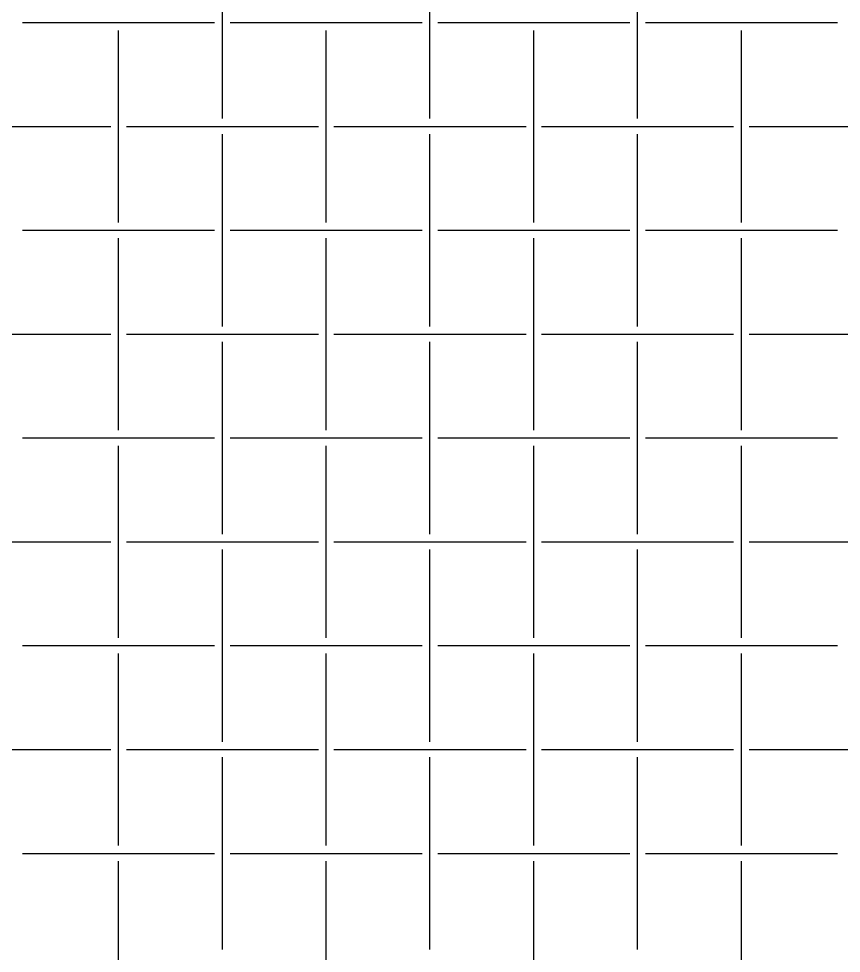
# Model space of a CAD drawing. Header units: metres. Extents: x 0 to 300, y -20 to 320.
# Drawn here: x 70.4 to 149.6, y 140.4 to 230.4 of the extents above; entities that cross this region are included whole.
import ezdxf

# ---------------------------------------------------------------- set-up
doc = ezdxf.new("R2010")
doc.units = ezdxf.units.M

msp = doc.modelspace()

# ---------------------------------------------------------------- linework, layer by layer
for p, q in [((90, 220.75), (90, 239.25)), ((110, 220.75), (110, 239.25)), ((130, 220.75), (130, 239.25)), ((70.75, 230), (89.25, 230)), ((90.75, 230), (109.25, 230)), ((110.75, 230), (129.25, 230)), ((130.75, 230), (149.25, 230)), ((80, 210.75), (80, 229.25)), ((100, 210.75), (100, 229.25)), ((120, 210.75), (120, 229.25)), ((140, 210.75), (140, 229.25)), ((60.75, 220), (79.25, 220)), ((80.75, 220), (99.25, 220)), ((100.75, 220), (119.25, 220)), ((120.75, 220), (139.25, 220)), ((140.75, 220), (159.25, 220)), ((90, 200.75), (90, 219.25)), ((110, 200.75), (110, 219.25)), ((130, 200.75), (130, 219.25)), ((70.75, 210), (89.25, 210)), ((90.75, 210), (109.25, 210)), ((110.75, 210), (129.25, 210)), ((130.75, 210), (149.25, 210)), ((80, 190.75), (80, 209.25)), ((100, 190.75), (100, 209.25)), ((120, 190.75), (120, 209.25)), ((140, 190.75), (140, 209.25)), ((60.75, 200), (79.25, 200)), ((80.75, 200), (99.25, 200)), ((100.75, 200), (119.25, 200)), ((120.75, 200), (139.25, 200)), ((140.75, 200), (159.25, 200)), ((90, 180.75), (90, 199.25)), ((110, 180.75), (110, 199.25)), ((130, 180.75), (130, 199.25)), ((70.75, 190), (89.25, 190)), ((90.75, 190), (109.25, 190)), ((110.75, 190), (129.25, 190)), ((130.75, 190), (149.25, 190)), ((80, 170.75), (80, 189.25)), ((100, 170.75), (100, 189.25)), ((120, 170.75), (120, 189.25)), ((140, 170.75), (140, 189.25)), ((60.75, 180), (79.25, 180)), ((80.75, 180), (99.25, 180)), ((100.75, 180), (119.25, 180)), ((120.75, 180), (139.25, 180)), ((140.75, 180), (159.25, 180)), ((90, 160.75), (90, 179.25)), ((110, 160.75), (110, 179.25)), ((130, 160.75), (130, 179.25)), ((70.75, 170), (89.25, 170)), ((80, 150.75), (80, 169.25)), ((90.75, 170), (109.25, 170)), ((100, 150.75), (100, 169.25)), ((110.75, 170), (129.25, 170)), ((120, 150.75), (120, 169.25)), ((130.75, 170), (149.25, 170)), ((140, 150.75), (140, 169.25)), ((60.75, 160), (79.25, 160)), ((80.75, 160), (99.25, 160)), ((100.75, 160), (119.25, 160)), ((120.75, 160), (139.25, 160)), ((140.75, 160), (159.25, 160)), ((90, 140.75), (90, 159.25)), ((110, 140.75), (110, 159.25)), ((130, 140.75), (130, 159.25)), ((70.75, 150), (89.25, 150)), ((90.75, 150), (109.25, 150)), ((110.75, 150), (129.25, 150)), ((130.75, 150), (149.25, 150)), ((80, 130.75), (80, 149.25)), ((100, 130.75), (100, 149.25)), ((120, 130.75), (120, 149.25)), ((140, 130.75), (140, 149.25))]:
    msp.add_line(p, q)

doc.saveas('drawing.dxf')
